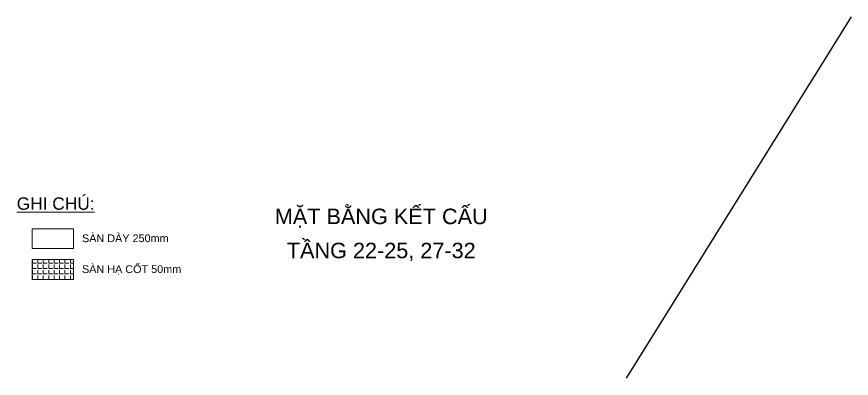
# Model space of a CAD drawing. Header units: millimetres. Extents: x 5400 to 3023951, y -127214 to 225084.
# Drawn here: x 2320866 to 2374722, y 2000 to 25335 of the extents above; entities that cross this region are included whole.
import ezdxf
from ezdxf.enums import TextEntityAlignment as Align

# ---------------------------------------------------------------- set-up
doc = ezdxf.new("R2010")
doc.units = ezdxf.units.MM
doc.header["$LTSCALE"] = 100
doc.layers.add('ccu12-Tencaukien', color=9, linetype='Continuous', lineweight=15)
doc.layers.add('ccu12-Text', color=31, linetype='Continuous')
doc.styles.add('Arial', font='arial.ttf', dxfattribs={"width": 0.7})

msp = doc.modelspace()

# ---------------------------------------------------------------- hatches: boundary and pattern name
at = {"layer": 'ccu12-Tencaukien', "ltscale": 20}
h = msp.add_hatch(dxfattribs=at)
h.set_pattern_fill('ANGLE', color=250, scale=50)
h.set_pattern_definition([(0, (336400, 0), (0, 349.25), [254, -95.25]), (90, (336400, 0), (-349.25, 2e-14), [254, -95.25])])
h.paths.add_polyline_path([(2321871.5, 9663.6), (2324531.5, 9663.6), (2324531.5, 8373.6), (2321871.5, 8373.6)])

# ---------------------------------------------------------------- linework, layer by layer
at = {"layer": 'ccu12-Tencaukien', "color": 0, "ltscale": 20}
for points in [[(2321871.5, 11655.7), (2324531.5, 11655.7), (2324531.5, 10365.7), (2321871.5, 10365.7)], [(2321871.5, 9663.6), (2324531.5, 9663.6), (2324531.5, 8373.6), (2321871.5, 8373.6)]]:
    msp.add_lwpolyline(points, close=True, dxfattribs=at)
at = {"layer": 'Defpoints', "color": 1, "ltscale": 0.5}
msp.add_line((2374721.9, 25335.1), (2360199.9, 1999.8), dxfattribs=at)

# ---------------------------------------------------------------- texts
at = {"layer": 'ccu12-Tencaukien', "color": 31, "style": 'Arial'}
msp.add_text('%%uGHI CHÚ:', height=800, dxfattribs=at).set_placement((2323380.7, 12875.7), align=Align.CENTER)
msp.add_text('%%uGHI CHÚ:', height=800, dxfattribs=at).set_placement((2323380.7, 12875.7), align=Align.CENTER)
for s, p in [('SÀN DÀY 250mm', (2325080, 10785.7)), ('SÀN HẠ CỐT 50mm', (2325080, 8793.6))]:
    msp.add_text(s, height=500, dxfattribs=at).set_placement(p)
at = {"layer": 'ccu12-Text', "color": 31, "style": 'Arial'}
for s, p in [('MẶT BẰNG KẾT CẤU', (2344390, 12448.1)), ('TẦNG 22-25, 27-32', (2344390, 10248.1))]:
    msp.add_text(s, height=1000, dxfattribs=at).set_placement(p, align=Align.MIDDLE_CENTER)

doc.saveas('drawing.dxf')
